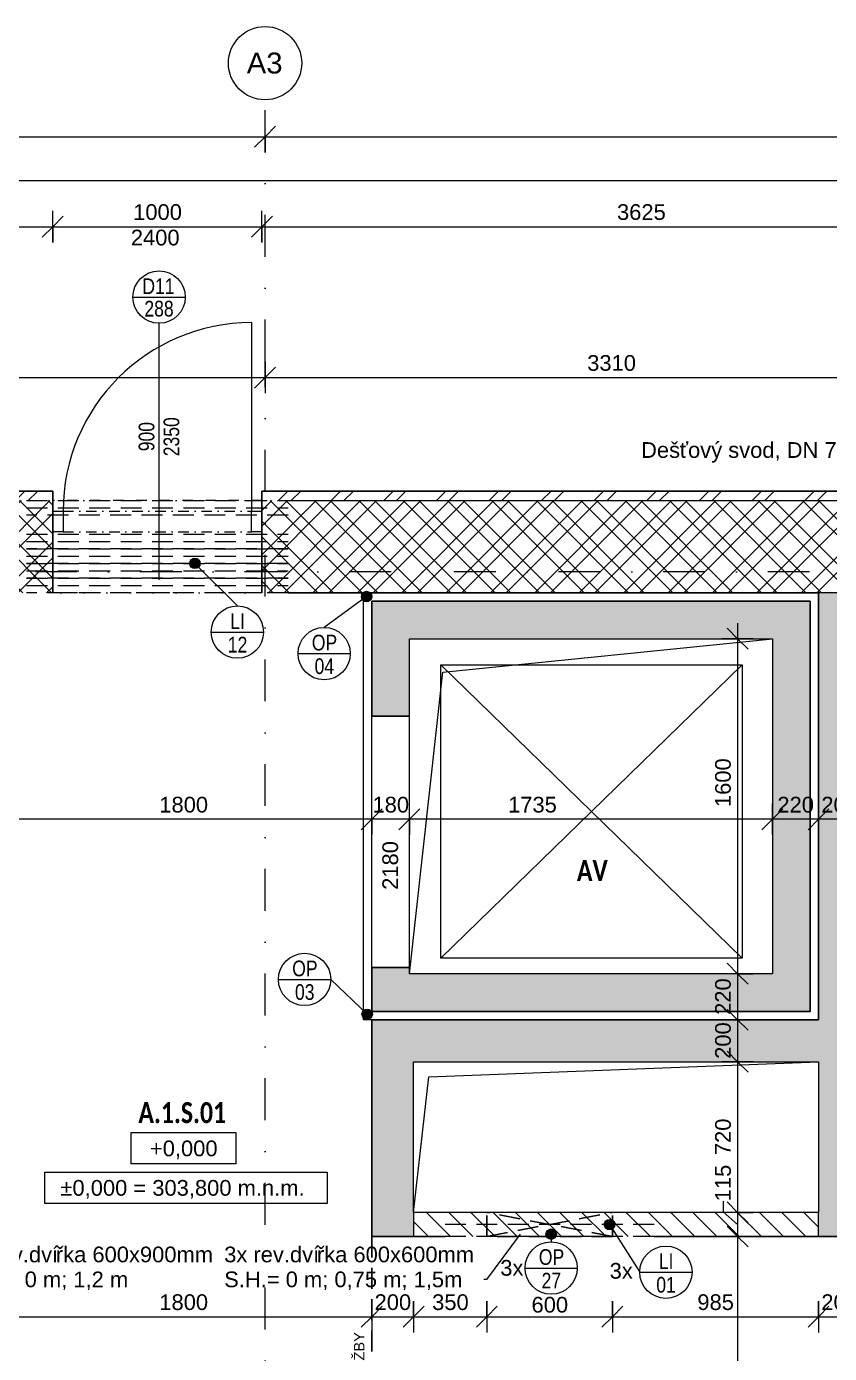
# Model space of a CAD drawing. Header units: millimetres. Extents: x -2616 to 42510, y -3604 to 14792.
# Drawn here: x 15060 to 18897, y 7916 to 14254 of the extents above; entities that cross this region are included whole.
import ezdxf

# ---------------------------------------------------------------- set-up
doc = ezdxf.new("R2010")
doc.units = ezdxf.units.MM
for name, pattern in [('HA_Dash_3mm-S1mm', [150, 100, -50]), ('HA_DashDot_10mm-S3mm', [500, 200, -150, 0, -150]), ('HA_DashDot_2_2mm-S0_6mm', [110, 50, -30, 0, -30])]:
    doc.linetypes.add(name, pattern=pattern)
for name, color, linetype, lineweight in [('A-____-____-DIMS', 9, 'Continuous', 5), ('A-____-____-DIMS-50', 9, 'Continuous', 5), ('A-____-NOTE-TEXT', 9, 'Continuous', 9), ('A-AREA-____-IDEN', 9, 'Continuous', 9), ('A-DETL-____-HDLN', 9, 'HA_Dash_3mm-S1mm', 25), ('A-DETL-____-THIN', 9, 'Continuous', 9), ('A-DETL-GENF-OTLN', 9, 'Continuous', 9), ('A-DOOR-____-IDEN', 9, 'Continuous', 9), ('A-DOOR-____-MCUT', 9, 'HA_DashDot_2_2mm-S0_6mm', 9), ('A-DOOR-____-OTLN', 9, 'Continuous', 9), ('A-DOOR-FRAM-MCUT', 9, 'Continuous', 9), ('A-FLOR-____-OTLN', 9, 'Continuous', 9), ('A-GENM-____-HDLN', 9, 'HA_Dash_3mm-S1mm', 9), ('A-GENM-____-IDEN', 9, 'Continuous', 9), ('A-GENM-____-MCUT', 9, 'HA_Dash_3mm-S1mm', 25), ('A-GENM-____-OTLN', 9, 'Continuous', 9), ('A-WALL-____-MCUT', 9, 'Continuous', 25), ('A-WALL-____-PATT', 9, 'Continuous', 25), ('G-____-____-DIMS', 9, 'Continuous', 5), ('G-____-____-TEXT', 9, 'Continuous', 5), ('I-WALL-____-MCUT', 9, 'Continuous', 25), ('I-WALL-____-OTLN', 9, 'Continuous', 9), ('S-GRID-____-IDEN', 9, 'Continuous', 9), ('S-GRID-____-OTLN', 9, 'Continuous', 5)]:
    doc.layers.add(name, color=color, linetype=linetype, lineweight=lineweight)
doc.styles.add('Arial', font='arial.ttf', dxfattribs={"height": 100})
doc.styles.add('Arial_1', font='arial.ttf', dxfattribs={"height": 75})
doc.styles.add('Arial_2', font='arial.ttf', dxfattribs={"width": 0.8, "height": 75})
doc.styles.add('Arial_3', font='arial.ttf', dxfattribs={"height": 50})
doc.styles.add('Calibri_B', font='calibrib.ttf', dxfattribs={"width": 0.8, "height": 100})
doc.dimstyles.new('Inner_Dimensions', dxfattribs={"dimscale": 304.8, "dimtxt": 76.519455, "dimasz": 0.328084, "dimexe": 0.246063, "dimexo": 0.0625, "dimgap": 0.032808, "dimtad": 1, "dimdec": 0, "dimzin": 0, "dimdsep": 46, "dimtxsty": 'Arial_1', "dimblk1": 'OBLIQUE', "dimblk2": 'OBLIQUE', "dimsah": 1, "dimcen": 0.09, "dimdle": 0.246063, "dimazin": 0, "dimtfac": 1, "dimtdec": 4, "dimtix": 1, "dimtmove": 0, "dimatfit": 3, "dimfxl": 0.246063, "dimfxlon": 1, "dimtvp": 1, "dimtolj": 1, "dimtzin": 0, "dimlwd": 9, "dimlwe": 9, "dimarcsym": 2})
doc.dimstyles.new('Inner_Dimensions_1', dxfattribs={"dimscale": 304.8, "dimtxt": 76.519455, "dimasz": 0.328084, "dimexe": 0.246063, "dimexo": 0.0625, "dimgap": 0.032808, "dimtad": 1, "dimdec": 0, "dimzin": 0, "dimdsep": 46, "dimtxsty": 'Arial_1', "dimblk1": 'OBLIQUE', "dimblk2": 'OBLIQUE', "dimsah": 1, "dimcen": 0.09, "dimdle": 0.246063, "dimazin": 0, "dimtfac": 1, "dimtdec": 4, "dimtix": 1, "dimtmove": 1, "dimatfit": 3, "dimfxl": 0.246063, "dimfxlon": 1, "dimtvp": 1, "dimtolj": 1, "dimtzin": 0, "dimlwd": 9, "dimlwe": 9, "dimarcsym": 2})
doc.dimstyles.new('Inner_Dimensions_2', dxfattribs={"dimscale": 304.8, "dimtxt": 76.519455, "dimasz": 0.328084, "dimexe": 0.246063, "dimexo": 0.0625, "dimgap": 0.032808, "dimtad": 1, "dimdec": 0, "dimzin": 0, "dimdsep": 46, "dimtxsty": 'Arial_1', "dimblk1": 'OBLIQUE', "dimblk2": 'OBLIQUE', "dimsah": 1, "dimcen": 0.09, "dimdle": 0.246063, "dimazin": 0, "dimtfac": 1, "dimtdec": 4, "dimtix": 1, "dimtmove": 2, "dimatfit": 3, "dimfxl": 0.246063, "dimfxlon": 1, "dimtvp": 1, "dimtolj": 1, "dimtzin": 0, "dimlwd": 9, "dimlwe": 9, "dimarcsym": 2})

# ---------------------------------------------------------------- blocks, each defined once
blk = doc.blocks.new('HA_GM_Shaft_Rectangle - Default-2240319-DSP_1NP-A')
at = {"layer": 'A-DETL-GENF-OTLN'}
for p, q in [((160, -160), (1735, 0)), ((0, -1600), (160, -160))]:
    blk.add_line(p, q, dxfattribs=at)
at = {"layer": 'A-GENM-____-OTLN'}
for p, q in [((0, -1600), (0, 0)), ((0, 0), (1735, 0)), ((1735, 0), (1735, -1600)), ((1735, -1600), (0, -1600))]:
    blk.add_line(p, q, dxfattribs=at)
blk = doc.blocks.new('HA_GM_Shaft_Rectangle - Default-2261063-DSP_1NP-A')
at = {"layer": 'A-DETL-GENF-OTLN'}
for p, q in [((72, -72), (1935, 0)), ((0, -720), (72, -72))]:
    blk.add_line(p, q, dxfattribs=at)
at = {"layer": 'A-GENM-____-OTLN'}
for p, q in [((0, -720), (0, 0)), ((0, 0), (1935, 0)), ((1935, 0), (1935, -720)), ((1935, -720), (0, -720))]:
    blk.add_line(p, q, dxfattribs=at)
blk = doc.blocks.new('HA_DR_Single_Swing_Solid_ButtFrame - In_FAS_900x2350_Unik-2108754-DSP_1NP-A')
at = {"layer": 'A-DOOR-____-MCUT'}
for p, q in [((500, 220), (-500, 220)), ((-450, 170), (450, 170)), ((-450, 70), (450, 70)), ((500, -220), (-500, -220))]:
    blk.add_line(p, q, dxfattribs=at)
at = {"layer": 'A-DOOR-____-OTLN', "lineweight": 5}
blk.add_line((450, 1070), (450, 170), dxfattribs=at)
blk.add_arc((450, 170), 900, 90, 180, dxfattribs=at)
at = {"layer": 'A-DOOR-FRAM-MCUT'}
for p, q in [((-500, 170), (-450, 170)), ((-450, 170), (-450, 70)), ((450, 170), (500, 170)), ((450, 70), (450, 170)), ((-450, 70), (-500, 70)), ((500, 70), (450, 70))]:
    blk.add_line(p, q, dxfattribs=at)
blk = doc.blocks.new('TB_Porotherm KP11_5_1000mm - TB_Porotherm KP11_5_1000mm-V3-DSP_1NP-A')
at = {"layer": 'A-GENM-____-HDLN'}
for p, q in [((-500, 57.5), (500, 57.5)), ((-500, 0), (500, 0))]:
    blk.add_line(p, q, dxfattribs=at)
blk = doc.blocks.new('TB_Porotherm KP7_1250mm - TB_Porotherm KP7_1250mm-1966492-DSP_1NP-A')
at = {"layer": 'A-GENM-____-HDLN'}
for p, q in [((-625, 35), (625, 35)), ((-625, 0), (625, 0)), ((625, -35), (-625, -35))]:
    blk.add_line(p, q, dxfattribs=at)
blk = doc.blocks.new('HA_GM_Opening_Rectangle_WallBased - Default-2178602-DSP_1NP-A')
at = {"layer": 'A-GENM-____-MCUT'}
for p, q in [((-175, 57.5), (424.7, -57.5)), ((-175, 57.5), (-175, -57.5)), ((-175, 57.5), (425, 57.5)), ((425, 57.5), (-174.7, -57.5)), ((425, 57.5), (425, -57.5))]:
    blk.add_line(p, q, dxfattribs=at)
blk = doc.blocks.new('Grid - Radius 3_5mm-353793-DSP_1NP-A')
at = {"layer": 'S-GRID-____-IDEN'}
blk.add_circle((0, 0), 3.5, dxfattribs=at)
blk = doc.blocks.new('DIMBLOCK17-DSP_1NP-A')
at = {"layer": 'A-____-____-DIMS-50', "lineweight": 9}
for p, q in [((14910, 8166.6), (14910, 8016.6)), ((14910, 8091.6), (14910, 8166.6)), ((14910, 8091.6), (14960, 8141.6)), ((16710, 8166.6), (16710, 8016.6)), ((16710, 8091.6), (16710, 8166.6)), ((16710, 8091.6), (16760, 8141.6)), ((14910, 8091.6), (14860, 8041.6)), ((14910, 8091.6), (16710, 8091.6)), ((16710, 8091.6), (16660, 8041.6))]:
    blk.add_line(p, q, dxfattribs=at)
at = {"layer": 'A-____-____-DIMS-50', "color": 0, "lineweight": 9, "insert": (15694.6, 8198.9), "char_height": 75, "width": 276.883, "attachment_point": 1, "line_spacing_factor": 0.941778, "style": 'Arial_1'}
blk.add_mtext('1800', dxfattribs=at)
blk = doc.blocks.new('_Oblique')
at = {"color": 0, "linetype": 'ByBlock', "lineweight": -2}
blk.add_line((-0.5, -0.5), (0.5, 0.5), dxfattribs=at)
blk = doc.blocks.new('DIMBLOCK18-DSP_1NP-A')
at = {"layer": 'A-____-____-DIMS-50', "lineweight": 9}
for p, q in [((16710, 8166.6), (16710, 8016.6)), ((16710, 8091.6), (16710, 8166.6)), ((16710, 8091.6), (16760, 8141.6)), ((16910, 8166.6), (16910, 8016.6)), ((16910, 8091.6), (16910, 8166.6)), ((16910, 8091.6), (16960, 8141.6)), ((16710, 8091.6), (16660, 8041.6)), ((16710, 8091.6), (16910, 8091.6)), ((16910, 8091.6), (16860, 8041.6))]:
    blk.add_line(p, q, dxfattribs=at)
at = {"layer": 'A-____-____-DIMS-50', "color": 0, "lineweight": 9, "insert": (16723.5, 8198.9), "char_height": 75, "width": 207.662, "attachment_point": 1, "line_spacing_factor": 0.941778, "style": 'Arial_1'}
blk.add_mtext('200', dxfattribs=at)
blk = doc.blocks.new('DIMBLOCK19-DSP_1NP-A')
at = {"layer": 'A-____-____-DIMS-50', "lineweight": 9}
for p, q in [((16910, 8166.6), (16910, 8016.6)), ((16910, 8091.6), (16910, 8166.6)), ((16910, 8091.6), (16960, 8141.6)), ((17260, 8166.6), (17260, 8016.6)), ((17260, 8091.6), (17260, 8166.6)), ((17260, 8091.6), (17310, 8141.6)), ((16910, 8091.6), (16860, 8041.6)), ((16910, 8091.6), (17260, 8091.6)), ((17260, 8091.6), (17210, 8041.6))]:
    blk.add_line(p, q, dxfattribs=at)
at = {"layer": 'A-____-____-DIMS-50', "color": 0, "lineweight": 9, "insert": (16998.5, 8198.9), "char_height": 75, "width": 207.662, "attachment_point": 1, "line_spacing_factor": 0.941778, "style": 'Arial_1'}
blk.add_mtext('350', dxfattribs=at)
blk = doc.blocks.new('DIMBLOCK20-DSP_1NP-A')
at = {"layer": 'A-____-____-DIMS-50', "lineweight": 9}
for p, q in [((17260, 8166.6), (17260, 8016.6)), ((17260, 8091.6), (17260, 8166.6)), ((17260, 8091.6), (17310, 8141.6)), ((17860, 8166.6), (17860, 8016.6)), ((17860, 8091.6), (17860, 8166.6)), ((17860, 8091.6), (17910, 8141.6)), ((17260, 8091.6), (17210, 8041.6)), ((17260, 8091.6), (17860, 8091.6)), ((17860, 8091.6), (17810, 8041.6))]:
    blk.add_line(p, q, dxfattribs=at)
at = {"layer": 'A-____-____-DIMS-50', "color": 0, "lineweight": 9, "insert": (17473.5, 8186.6), "char_height": 75, "width": 207.662, "attachment_point": 1, "line_spacing_factor": 0.941778, "style": 'Arial_1'}
blk.add_mtext('600', dxfattribs=at)
blk = doc.blocks.new('DIMBLOCK21-DSP_1NP-A')
at = {"layer": 'A-____-____-DIMS-50', "lineweight": 9}
for p, q in [((17860, 8166.6), (17860, 8016.6)), ((17860, 8091.6), (17860, 8166.6)), ((17860, 8091.6), (17910, 8141.6)), ((18845, 8166.6), (18845, 8016.6)), ((18845, 8091.6), (18845, 8166.6)), ((18845, 8091.6), (18895, 8141.6)), ((17860, 8091.6), (17810, 8041.6)), ((17860, 8091.6), (18845, 8091.6)), ((18845, 8091.6), (18795, 8041.6))]:
    blk.add_line(p, q, dxfattribs=at)
at = {"layer": 'A-____-____-DIMS-50', "color": 0, "lineweight": 9, "insert": (18266, 8198.9), "char_height": 75, "width": 207.662, "attachment_point": 1, "line_spacing_factor": 0.941778, "style": 'Arial_1'}
blk.add_mtext('985', dxfattribs=at)
blk = doc.blocks.new('DIMBLOCK22-DSP_1NP-A')
at = {"layer": 'A-____-____-DIMS-50', "lineweight": 9}
for p, q in [((18845, 8166.6), (18845, 8016.6)), ((18845, 8091.6), (18845, 8166.6)), ((18845, 8091.6), (18895, 8141.6)), ((19045, 8166.6), (19045, 8016.6)), ((19045, 8091.6), (19045, 8166.6)), ((19045, 8091.6), (19095, 8141.6)), ((18845, 8091.6), (18795, 8041.6)), ((18845, 8091.6), (19045, 8091.6)), ((19045, 8091.6), (18995, 8041.6))]:
    blk.add_line(p, q, dxfattribs=at)
at = {"layer": 'A-____-____-DIMS-50', "color": 0, "lineweight": 9, "insert": (18858.5, 8198.9), "char_height": 75, "width": 207.662, "attachment_point": 1, "line_spacing_factor": 0.941778, "style": 'Arial_1'}
blk.add_mtext('200', dxfattribs=at)
blk = doc.blocks.new('DIMBLOCK39-DSP_1NP-A')
at = {"layer": 'A-____-____-DIMS-50', "lineweight": 9}
for p, q in [((18845, 10392.9), (18845, 10542.9)), ((19045, 10392.9), (19045, 10542.9)), ((18845, 10467.9), (18795, 10417.9)), ((18845, 10467.9), (18895, 10517.9)), ((19045, 10467.9), (18845, 10467.9)), ((18845, 10467.9), (18845, 10392.9)), ((19045, 10467.9), (18995, 10417.9)), ((19045, 10467.9), (19095, 10517.9)), ((19045, 10467.9), (19045, 10392.9))]:
    blk.add_line(p, q, dxfattribs=at)
at = {"layer": 'A-____-____-DIMS-50', "color": 0, "lineweight": 9, "insert": (18858.5, 10575.2), "char_height": 75, "width": 207.662, "attachment_point": 1, "line_spacing_factor": 0.941778, "style": 'Arial_1'}
blk.add_mtext('200', dxfattribs=at)
blk = doc.blocks.new('DIMBLOCK40-DSP_1NP-A')
at = {"layer": 'A-____-____-DIMS-50', "lineweight": 9}
for p, q in [((18625, 10392.9), (18625, 10542.9)), ((18845, 10392.9), (18845, 10542.9)), ((18625, 10467.9), (18575, 10417.9)), ((18625, 10467.9), (18675, 10517.9)), ((18845, 10467.9), (18625, 10467.9)), ((18625, 10467.9), (18625, 10392.9)), ((18845, 10467.9), (18795, 10417.9)), ((18845, 10467.9), (18895, 10517.9)), ((18845, 10467.9), (18845, 10392.9))]:
    blk.add_line(p, q, dxfattribs=at)
at = {"layer": 'A-____-____-DIMS-50', "color": 0, "lineweight": 9, "insert": (18648.5, 10575.2), "char_height": 75, "width": 207.662, "attachment_point": 1, "line_spacing_factor": 0.941778, "style": 'Arial_1'}
blk.add_mtext('220', dxfattribs=at)
blk = doc.blocks.new('DIMBLOCK41-DSP_1NP-A')
at = {"layer": 'A-____-____-DIMS-50', "lineweight": 9}
for p, q in [((16890, 10392.9), (16890, 10542.9)), ((18625, 10392.9), (18625, 10542.9)), ((16890, 10467.9), (16840, 10417.9)), ((16890, 10467.9), (16940, 10517.9)), ((18625, 10467.9), (16890, 10467.9)), ((16890, 10467.9), (16890, 10392.9)), ((18625, 10467.9), (18575, 10417.9)), ((18625, 10467.9), (18675, 10517.9)), ((18625, 10467.9), (18625, 10392.9))]:
    blk.add_line(p, q, dxfattribs=at)
at = {"layer": 'A-____-____-DIMS-50', "color": 0, "lineweight": 9, "insert": (17361.4, 10575.2), "char_height": 75, "width": 276.883, "attachment_point": 1, "line_spacing_factor": 0.941778, "style": 'Arial_1'}
blk.add_mtext('1735', dxfattribs=at)
blk = doc.blocks.new('DIMBLOCK42-DSP_1NP-A')
at = {"layer": 'A-____-____-DIMS-50', "lineweight": 9}
for p, q in [((16710, 10392.9), (16710, 10542.9)), ((16890, 10392.9), (16890, 10542.9)), ((16710, 10467.9), (16660, 10417.9)), ((16710, 10467.9), (16760, 10517.9)), ((16890, 10467.9), (16710, 10467.9)), ((16710, 10467.9), (16710, 10392.9)), ((16890, 10467.9), (16840, 10417.9)), ((16890, 10467.9), (16940, 10517.9)), ((16890, 10467.9), (16890, 10392.9))]:
    blk.add_line(p, q, dxfattribs=at)
at = {"layer": 'A-____-____-DIMS-50', "color": 0, "lineweight": 9, "insert": (16713.5, 10575.2), "char_height": 75, "width": 207.662, "attachment_point": 1, "line_spacing_factor": 0.941778, "style": 'Arial_1'}
blk.add_mtext('180', dxfattribs=at)
blk = doc.blocks.new('DIMBLOCK43-DSP_1NP-A')
at = {"layer": 'A-____-____-DIMS-50', "lineweight": 9}
for p, q in [((14910, 10392.9), (14910, 10542.9)), ((16710, 10392.9), (16710, 10542.9)), ((14910, 10467.9), (14860, 10417.9)), ((14910, 10467.9), (14960, 10517.9)), ((16710, 10467.9), (14910, 10467.9)), ((14910, 10467.9), (14910, 10392.9)), ((16710, 10467.9), (16660, 10417.9)), ((16710, 10467.9), (16760, 10517.9)), ((16710, 10467.9), (16710, 10392.9))]:
    blk.add_line(p, q, dxfattribs=at)
at = {"layer": 'A-____-____-DIMS-50', "color": 0, "lineweight": 9, "insert": (15694.6, 10575.2), "char_height": 75, "width": 276.883, "attachment_point": 1, "line_spacing_factor": 0.941778, "style": 'Arial_1'}
blk.add_mtext('1800', dxfattribs=at)
blk = doc.blocks.new('DIMBLOCK68-DSP_1NP-A')
at = {"layer": 'A-____-____-DIMS-50', "lineweight": 9}
for p, q in [((9310, 13223.3), (9310, 13373.3)), ((15185, 13223.3), (15185, 13373.3)), ((9310, 13298.3), (9360, 13348.3)), ((15185, 13298.3), (15235, 13348.3)), ((9310, 13298.3), (9260, 13248.3)), ((9310, 13298.3), (15185, 13298.3)), ((9310, 13298.3), (9310, 13223.3)), ((15185, 13298.3), (15135, 13248.3)), ((15185, 13298.3), (15185, 13223.3))]:
    blk.add_line(p, q, dxfattribs=at)
at = {"layer": 'A-____-____-DIMS-50', "color": 0, "lineweight": 9, "insert": (12132.1, 13405.7), "char_height": 75, "width": 276.883, "attachment_point": 1, "line_spacing_factor": 0.941778, "style": 'Arial_1'}
blk.add_mtext('5875', dxfattribs=at)
blk = doc.blocks.new('DIMBLOCK69-DSP_1NP-A')
at = {"layer": 'A-____-____-DIMS-50', "lineweight": 9}
for p, q in [((15185, 13223.3), (15185, 13373.3)), ((16185, 13223.3), (16185, 13373.3)), ((15185, 13298.3), (15235, 13348.3)), ((16185, 13298.3), (16235, 13348.3)), ((15185, 13298.3), (15135, 13248.3)), ((15185, 13298.3), (16185, 13298.3)), ((15185, 13298.3), (15185, 13223.3)), ((16185, 13298.3), (16135, 13248.3)), ((16185, 13298.3), (16185, 13223.3))]:
    blk.add_line(p, q, dxfattribs=at)
at = {"layer": 'A-____-____-DIMS-50', "color": 0, "lineweight": 9, "insert": (15569.6, 13405.7), "char_height": 75, "width": 276.883, "attachment_point": 1, "line_spacing_factor": 0.941778, "style": 'Arial_1'}
blk.add_mtext('1000', dxfattribs=at)
blk = doc.blocks.new('DIMBLOCK70-DSP_1NP-A')
at = {"layer": 'A-____-____-DIMS-50', "lineweight": 9}
for p, q in [((16185, 13223.3), (16185, 13373.3)), ((19810, 13223.3), (19810, 13373.3)), ((16185, 13298.3), (16235, 13348.3)), ((19810, 13298.3), (19860, 13348.3)), ((16185, 13298.3), (16135, 13248.3)), ((16185, 13298.3), (19810, 13298.3)), ((16185, 13298.3), (16185, 13223.3)), ((19810, 13298.3), (19760, 13248.3)), ((19810, 13298.3), (19810, 13223.3))]:
    blk.add_line(p, q, dxfattribs=at)
at = {"layer": 'A-____-____-DIMS-50', "color": 0, "lineweight": 9, "insert": (17882.1, 13405.7), "char_height": 75, "width": 276.883, "attachment_point": 1, "line_spacing_factor": 0.941778, "style": 'Arial_1'}
blk.add_mtext('3625', dxfattribs=at)
blk = doc.blocks.new('DIMBLOCK88-DSP_1NP-A')
at = {"layer": 'A-____-____-DIMS-50', "lineweight": 9}
for p, q in [((-385, 13441.8), (-385, 13591.8)), ((-385, 13516.8), (-335, 13566.8)), ((24584, 13441.8), (24584, 13591.8)), ((24584, 13516.8), (24634, 13566.8)), ((24659, 13516.8), (-460, 13516.8)), ((-385, 13516.8), (-435, 13466.8)), ((-385, 13516.8), (-385, 13441.8)), ((24584, 13516.8), (24534, 13466.8)), ((24584, 13516.8), (24584, 13441.8))]:
    blk.add_line(p, q, dxfattribs=at)
at = {"layer": 'A-____-____-DIMS-50', "color": 0, "lineweight": 9, "insert": (11955.3, 13624.2), "char_height": 75, "width": 346.103, "attachment_point": 1, "line_spacing_factor": 0.941778, "style": 'Arial_1'}
blk.add_mtext('24969', dxfattribs=at)
blk = doc.blocks.new('DIMBLOCK96-DSP_1NP-A')
at = {"layer": 'A-____-____-DIMS-50', "lineweight": 9}
for p, q in [((18458.1, 11330), (18408.1, 11380)), ((18458.1, 11405), (18458.1, 9730)), ((18533.1, 11330), (18383.1, 11330)), ((18458.1, 11330), (18508.1, 11280)), ((18458.1, 11330), (18533.1, 11330)), ((18458.1, 9730), (18408.1, 9780)), ((18533.1, 9730), (18383.1, 9730)), ((18458.1, 9730), (18508.1, 9680)), ((18458.1, 9730), (18533.1, 9730))]:
    blk.add_line(p, q, dxfattribs=at)
at = {"layer": 'A-____-____-DIMS-50', "color": 0, "lineweight": 9, "insert": (18350.8, 10526.1), "char_height": 75, "width": 276.883, "attachment_point": 1, "rotation": 90, "line_spacing_factor": 0.941778, "style": 'Arial_1'}
blk.add_mtext('1600', dxfattribs=at)
blk = doc.blocks.new('DIMBLOCK97-DSP_1NP-A')
at = {"layer": 'A-____-____-DIMS-50', "lineweight": 9}
for p, q in [((18458.1, 9730), (18408.1, 9780)), ((18533.1, 9730), (18383.1, 9730)), ((18458.1, 9730), (18458.1, 9510)), ((18458.1, 9730), (18508.1, 9680)), ((18458.1, 9730), (18533.1, 9730)), ((18533.1, 9510), (18383.1, 9510)), ((18458.1, 9510), (18408.1, 9560)), ((18458.1, 9510), (18508.1, 9460)), ((18458.1, 9510), (18533.1, 9510))]:
    blk.add_line(p, q, dxfattribs=at)
at = {"layer": 'A-____-____-DIMS-50', "color": 0, "lineweight": 9, "insert": (18350.8, 9533.5), "char_height": 75, "width": 207.662, "attachment_point": 1, "rotation": 90, "line_spacing_factor": 0.941778, "style": 'Arial_1'}
blk.add_mtext('220', dxfattribs=at)
blk = doc.blocks.new('DIMBLOCK98-DSP_1NP-A')
at = {"layer": 'A-____-____-DIMS-50', "lineweight": 9}
for p, q in [((18533.1, 9510), (18383.1, 9510)), ((18458.1, 9510), (18408.1, 9560)), ((18458.1, 9510), (18458.1, 9310)), ((18458.1, 9510), (18508.1, 9460)), ((18458.1, 9510), (18533.1, 9510)), ((18458.1, 9310), (18408.1, 9360)), ((18533.1, 9310), (18383.1, 9310)), ((18458.1, 9310), (18508.1, 9260)), ((18458.1, 9310), (18533.1, 9310))]:
    blk.add_line(p, q, dxfattribs=at)
at = {"layer": 'A-____-____-DIMS-50', "color": 0, "lineweight": 9, "insert": (18350.8, 9323.5), "char_height": 75, "width": 207.662, "attachment_point": 1, "rotation": 90, "line_spacing_factor": 0.941778, "style": 'Arial_1'}
blk.add_mtext('200', dxfattribs=at)
blk = doc.blocks.new('DIMBLOCK99-DSP_1NP-A')
at = {"layer": 'A-____-____-DIMS-50', "lineweight": 9}
for p, q in [((18458.1, 9310), (18408.1, 9360)), ((18533.1, 9310), (18383.1, 9310)), ((18458.1, 9310), (18458.1, 8590)), ((18458.1, 9310), (18508.1, 9260)), ((18458.1, 9310), (18533.1, 9310)), ((18458.1, 8590), (18408.1, 8640)), ((18533.1, 8590), (18383.1, 8590)), ((18458.1, 8590), (18508.1, 8540)), ((18458.1, 8590), (18533.1, 8590))]:
    blk.add_line(p, q, dxfattribs=at)
at = {"layer": 'A-____-____-DIMS-50', "color": 0, "lineweight": 9, "insert": (18350.8, 8863.5), "char_height": 75, "width": 207.662, "attachment_point": 1, "rotation": 90, "line_spacing_factor": 0.941778, "style": 'Arial_1'}
blk.add_mtext('720', dxfattribs=at)
blk = doc.blocks.new('DIMBLOCK100-DSP_1NP-A')
at = {"layer": 'A-____-____-DIMS-50', "lineweight": 9}
for p, q in [((18389.3, 8643.1), (18389.3, 8593.1)), ((18458.1, 8590), (18408.1, 8640)), ((18533.1, 8590), (18383.1, 8590)), ((18389.3, 8593.1), (18458.1, 8532.5)), ((18458.1, 8590), (18458.1, 8475)), ((18458.1, 8590), (18508.1, 8540)), ((18458.1, 8590), (18533.1, 8590)), ((18458.1, 8475), (18408.1, 8525)), ((18533.1, 8475), (18383.1, 8475)), ((18458.1, 8475), (18508.1, 8425)), ((18458.1, 8475), (18533.1, 8475))]:
    blk.add_line(p, q, dxfattribs=at)
at = {"layer": 'A-____-____-DIMS-50', "color": 0, "lineweight": 9, "insert": (18350.8, 8643.1), "char_height": 75, "width": 207.662, "attachment_point": 1, "rotation": 90, "line_spacing_factor": 0.941778, "style": 'Arial_1'}
blk.add_mtext('115', dxfattribs=at)
blk = doc.blocks.new('DIMBLOCK101-DSP_1NP-A')
at = {"layer": 'A-____-____-DIMS-50', "lineweight": 9}
for p, q in [((18458.1, 8475), (18408.1, 8525)), ((18533.1, 8475), (18383.1, 8475)), ((18458.1, 8475), (18458.1, 6975)), ((18458.1, 8475), (18508.1, 8425)), ((18458.1, 8475), (18533.1, 8475)), ((18533.1, 6975), (18383.1, 6975)), ((18458.1, 6975), (18408.1, 7025)), ((18458.1, 6975), (18508.1, 6925)), ((18458.1, 6975), (18533.1, 6975))]:
    blk.add_line(p, q, dxfattribs=at)
at = {"layer": 'A-____-____-DIMS-50', "color": 0, "lineweight": 9, "insert": (18350.8, 7609.6), "char_height": 75, "width": 276.883, "attachment_point": 1, "rotation": 90, "line_spacing_factor": 0.941778, "style": 'Arial_1'}
blk.add_mtext('1500', dxfattribs=at)
blk = doc.blocks.new('Spot Elevations - Generic-448778-DSP_1NP-A')
at = {"layer": 'G-____-____-DIMS', "lineweight": 9}
for p, q in [((-5, 0), (-5, 3)), ((-5, 3), (5, 3)), ((5, 3), (5, 0)), ((5, 0), (-5, 0))]:
    blk.add_line(p, q, dxfattribs=at)
blk = doc.blocks.new('HA_SYMB_Floorplan_ProjectElevation - Generic-765109-DSP_1NP-A')
at = {"layer": 'A-____-NOTE-TEXT'}
for p, q in [((-13.5, -1.5), (-13.5, 1.5)), ((-13.5, 1.5), (13.5, 1.5)), ((13.5, 1.5), (13.5, -1.5)), ((13.5, -1.5), (-13.5, -1.5))]:
    blk.add_line(p, q, dxfattribs=at)
blk = doc.blocks.new('HA_TAG_Door_TypeMark_wDimensions - Scale50_Left with Bouble-921048-DSP_1NP-A')
at = {"layer": 'A-DOOR-____-IDEN'}
for p, q in [((-2.5, 22), (2.5, 22)), ((0, -5), (0, 19.5))]:
    blk.add_line(p, q, dxfattribs=at)
blk.add_circle((0, 22), 2.5, dxfattribs=at)
blk = doc.blocks.new('HA_TAG_GM_Products - Generic-588599-DSP_1NP-A')
at = {"layer": 'A-GENM-____-IDEN'}
blk.add_line((-2.5, 0), (2.5, 0), dxfattribs=at)
blk.add_circle((0, 0), 2.5, dxfattribs=at)
blk = doc.blocks.new('DIMBLOCK181-DSP_1NP-A')
at = {"layer": 'A-____-____-DIMS-50', "lineweight": 9}
for p, q in [((8100, 13653.2), (8100, 13803.2)), ((8100, 13728.2), (8150, 13778.2)), ((16200, 13653.2), (16200, 13803.2)), ((16200, 13728.2), (16250, 13778.2)), ((8100, 13728.2), (8050, 13678.2)), ((8100, 13728.2), (16200, 13728.2)), ((8100, 13728.2), (8100, 13653.2)), ((16200, 13728.2), (16150, 13678.2)), ((16200, 13728.2), (16200, 13653.2))]:
    blk.add_line(p, q, dxfattribs=at)
at = {"layer": 'A-____-____-DIMS-50', "color": 0, "lineweight": 9, "insert": (12034.6, 13835.6), "char_height": 75, "width": 276.883, "attachment_point": 1, "line_spacing_factor": 0.941778, "style": 'Arial_1'}
blk.add_mtext('8100', dxfattribs=at)
blk = doc.blocks.new('DIMBLOCK182-DSP_1NP-A')
at = {"layer": 'A-____-____-DIMS-50', "lineweight": 9}
for p, q in [((16200, 13653.2), (16200, 13803.2)), ((16200, 13728.2), (16250, 13778.2)), ((24584, 13653.2), (24584, 13803.2)), ((24584, 13728.2), (24634, 13778.2)), ((16200, 13728.2), (16150, 13678.2)), ((16200, 13728.2), (24659, 13728.2)), ((16200, 13728.2), (16200, 13653.2)), ((24584, 13728.2), (24534, 13678.2)), ((24584, 13728.2), (24584, 13653.2))]:
    blk.add_line(p, q, dxfattribs=at)
at = {"layer": 'A-____-____-DIMS-50', "color": 0, "lineweight": 9, "insert": (20276.6, 13835.6), "char_height": 75, "width": 276.883, "attachment_point": 1, "line_spacing_factor": 0.941778, "style": 'Arial_1'}
blk.add_mtext('8384', dxfattribs=at)
blk = doc.blocks.new('DIMBLOCK185-DSP_1NP-A')
at = {"layer": 'A-____-____-DIMS-50', "lineweight": 9}
for p, q in [((13390, 12502.6), (13390, 12652.6)), ((13390, 12577.6), (13440, 12627.6)), ((16200, 12652.6), (16200, 12502.6)), ((16200, 12577.6), (16200, 12652.6)), ((16200, 12577.6), (16250, 12627.6)), ((13315, 12577.6), (16200, 12577.6)), ((13390, 12577.6), (13340, 12527.6)), ((13390, 12577.6), (13390, 12502.6)), ((16200, 12577.6), (16150, 12527.6))]:
    blk.add_line(p, q, dxfattribs=at)
at = {"layer": 'A-____-____-DIMS-50', "color": 0, "lineweight": 9, "insert": (14679.6, 12685), "char_height": 75, "width": 276.883, "attachment_point": 1, "line_spacing_factor": 0.941778, "style": 'Arial_1'}
blk.add_mtext('2810', dxfattribs=at)
blk = doc.blocks.new('DIMBLOCK186-DSP_1NP-A')
at = {"layer": 'A-____-____-DIMS-50', "lineweight": 9}
for p, q in [((16200, 12652.6), (16200, 12502.6)), ((16200, 12577.6), (16200, 12652.6)), ((16200, 12577.6), (16250, 12627.6)), ((19510, 12502.6), (19510, 12652.6)), ((19510, 12577.6), (19560, 12627.6)), ((16200, 12577.6), (16150, 12527.6)), ((16200, 12577.6), (19585, 12577.6)), ((19510, 12577.6), (19460, 12527.6)), ((19510, 12577.6), (19510, 12502.6))]:
    blk.add_line(p, q, dxfattribs=at)
at = {"layer": 'A-____-____-DIMS-50', "color": 0, "lineweight": 9, "insert": (17739.6, 12685), "char_height": 75, "width": 276.883, "attachment_point": 1, "line_spacing_factor": 0.941778, "style": 'Arial_1'}
blk.add_mtext('3310', dxfattribs=at)

msp = doc.modelspace()

# ---------------------------------------------------------------- hatches: boundary and pattern name
at = {"layer": 'A-GENM-____-IDEN'}
h = msp.add_hatch(color=256, dxfattribs=at)
edge = h.paths.add_edge_path()
edge.add_arc((15865, 11690), 25, 0, 360)
h = msp.add_hatch(color=256, dxfattribs=at)
edge = h.paths.add_edge_path()
edge.add_arc((16685.4, 11531.7), 25, 0, 360)
h = msp.add_hatch(color=256, dxfattribs=at)
edge = h.paths.add_edge_path()
edge.add_arc((16688, 9536.5), 25, 0, 360)
h = msp.add_hatch(color=256, dxfattribs=at)
edge = h.paths.add_edge_path()
edge.add_arc((17846.3, 8531.9), 25, 0, 360)
h = msp.add_hatch(color=256, dxfattribs=at)
edge = h.paths.add_edge_path()
edge.add_arc((17567.4, 8486.2), 25, 0, 360)
at = {"layer": 'A-WALL-____-PATT', "lineweight": 5}
h = msp.add_hatch(dxfattribs=at)
h.set_pattern_fill('FP_4', color=256, style=0, pattern_type=2)
h.set_pattern_definition([(45, (0, 0), (-125.7236, 125.7236), []), (45, (0, 190.5), (-125.7236, 125.7236), [])])
h.paths.add_polyline_path([(8310, 11990), (8310, 12035), (7965.3, 12035), (7965.3, 11990), (8225, 11990)])
h.paths.add_polyline_path([(9310, 11990), (15185, 11990), (15185, 12035), (9310, 12035)])
h.paths.add_polyline_path([(4435, 11990), (4435, 12035), (300, 12035), (300, 12025), (0, 12025), (0, 12035), (-385, 12035), (-340, 11990), (300, 11990)])
h.paths.add_polyline_path([(6435, 11990), (7732.9, 11990), (7732.9, 12035), (6435, 12035)])
h.paths.add_polyline_path([(22500, 11990), (22545, 12035), (20810, 12035), (20810, 11990), (22060, 11990)])
h.paths.add_polyline_path([(18611.8, 11990), (19810, 11990), (19810, 12035), (16185, 12035), (16185, 11990)])
h = msp.add_hatch(dxfattribs=at)
h.set_pattern_fill('FP_1', color=256, style=0, pattern_type=2)
h.set_pattern_definition([(45, (0, 0), (-106.066, 106.066), []), (45, (75, 0), (-106.066, 106.066), []), (315, (0, 0), (106.066, 106.066), []), (315, (75, 0), (106.066, 106.066), [])])
h.paths.add_polyline_path([(10130.4, 11550), (15185, 11550), (15185, 11990), (13440, 11990), (13440, 11890.1), (13340, 11890.1), (13340, 11990), (9310, 11990), (9310, 11550), (9880.4, 11550)])
h.paths.add_polyline_path([(8225, 11550), (8310, 11550), (8310, 11990), (8225, 11990)])
h.paths.add_polyline_path([(19810, 11550), (19810, 11990), (16185, 11990), (16185, 11550), (19560, 11550)])
h.paths.add_polyline_path([(20810, 11550), (22060, 11550), (22060, 11990), (20810, 11990)])
h.paths.add_polyline_path([(9559.9, 11889.9), (9559.9, 11989.9), (9659.9, 11989.9), (9659.9, 11889.9)])
h.paths.add_polyline_path([(19560, 11890), (19460, 11890), (19460, 11990), (19560, 11990)])
at = {"layer": 'A-WALL-____-PATT', "lineweight": 9}
for points in [[(18845, 8475), (19045, 8475), (19045, 11550), (18845, 11550), (18845, 8590)], [(18805, 11330), (18805, 11510), (16710, 11510), (16710, 11330), (18625, 11330)], [(18625, 9730), (18805, 9730), (18805, 11330), (18625, 11330), (18625, 11254.2)], [(18805, 9550), (18805, 9730), (16890, 9730), (16890, 9550), (18611.8, 9550)], [(18845, 9310), (18845, 9510), (16710, 9510), (16710, 9310), (18611.8, 9310)], [(16910, 8475), (16910, 9310), (16710, 9310), (16710, 8475)]]:
    msp.add_hatch(color=256, dxfattribs=at).paths.add_polyline_path(points)
h = msp.add_hatch(color=256, dxfattribs=at)
h.paths.add_polyline_path([(16890, 9550), (16890, 9760), (16710, 9760), (16710, 9550)])
h.paths.add_polyline_path([(16890, 10960), (16890, 11330), (16710, 11330), (16710, 10960)])
at = {"layer": 'A-WALL-____-PATT', "lineweight": 5}
h = msp.add_hatch(dxfattribs=at)
h.set_pattern_fill('FP_3', color=256, style=0, pattern_type=2)
h.set_pattern_definition([(135, (0, 0), (-53.033, -53.033), [])])
h.paths.add_polyline_path([(16910, 8475), (18845, 8475), (18845, 8590), (16910, 8590)])

# ---------------------------------------------------------------- linework, layer by layer
at = {"layer": 'A-DETL-____-HDLN'}
msp.add_line((16710, 8475), (16710, 6975), dxfattribs=at)
at = {"layer": 'A-DETL-____-THIN'}
for p, q in [((17040.4, 11204.8), (18480.4, 11204.8)), ((17040.4, 9804.8), (17040.4, 11204.8)), ((17040.4, 9804.8), (18480.4, 11204.8)), ((17040.4, 11204.8), (18480.4, 9804.8)), ((18480.4, 11204.8), (18480.4, 9804.8)), ((18480.4, 9804.8), (17040.4, 9804.8))]:
    msp.add_line(p, q, dxfattribs=at)
at = {"layer": 'A-FLOR-____-OTLN'}
for p, q in [((16670, 9510), (16670, 11550)), ((16710, 9510), (16670, 9510))]:
    msp.add_line(p, q, dxfattribs=at)
at = {"layer": 'A-GENM-____-IDEN'}
for p, q in [((15865, 11690), (16067.7, 11487)), ((16685.4, 11531.7), (16482.5, 11384.2)), ((16688, 9536.5), (16513.9, 9702.8)), ((17846.3, 8531.9), (17990.7, 8304.6)), ((17567.4, 8486.2), (17567.4, 8449.4))]:
    msp.add_line(p, q, dxfattribs=at)
for centre in [(15865, 11690), (16685.4, 11531.7), (16688, 9536.5), (17846.3, 8531.9), (17567.4, 8486.2)]:
    msp.add_circle(centre, 25, dxfattribs=at)
at = {"layer": 'A-WALL-____-MCUT'}
for p, q in [((15185, 12035), (9310, 12035)), ((15185, 11550), (15185, 12035)), ((19810, 12035), (16185, 12035)), ((16185, 12035), (16185, 11550)), ((16310, 11550), (18845, 11550))]:
    msp.add_line(p, q, dxfattribs=at)
at = {"layer": 'A-WALL-____-MCUT', "lineweight": 9}
for p, q in [((16310, 11990), (19460, 11990)), ((19045, 11550), (18845, 11550)), ((16910, 8590), (16910, 8475)), ((18845, 8475), (18845, 8590))]:
    msp.add_line(p, q, dxfattribs=at)
at = {"layer": 'G-____-____-TEXT', "color": 250, "lineweight": 9}
for p, q in [((17418.9, 8486.5), (17258.6, 8270.2)), ((17258.6, 8270.2), (17245.3, 8270.2))]:
    msp.add_line(p, q, dxfattribs=at)
at = {"layer": 'I-WALL-____-MCUT'}
for p, q in [((18845, 11550), (18845, 9510)), ((18805, 11510), (16710, 11510)), ((16710, 11510), (16710, 10960)), ((18805, 9550), (18805, 11510)), ((16710, 10960), (16890, 10960)), ((16710, 9760), (16710, 9550)), ((16890, 9760), (16710, 9760)), ((16710, 9550), (18805, 9550)), ((18845, 9510), (16710, 9510)), ((16710, 9510), (16710, 8475)), ((16710, 8475), (17060, 8475)), ((18060, 8475), (18845, 8475)), ((18845, 8475), (19645, 8475))]:
    msp.add_line(p, q, dxfattribs=at)
at = {"layer": 'I-WALL-____-OTLN'}
msp.add_line((16710, 9760), (16710, 10960), dxfattribs=at)
at = {"layer": 'S-GRID-____-OTLN', "linetype": 'HA_DashDot_10mm-S3mm', "lineweight": 9}
for p, q in [((16200, 12654.3), (16200, 13904.3)), ((16200, -1971.1), (16200, 12654.3)), ((24303.9, 11650), (-1016, 11650))]:
    msp.add_line(p, q, dxfattribs=at)

# ---------------------------------------------------------------- block references
at = {"layer": 'A-____-NOTE-TEXT', "xscale": 50, "yscale": 50, "zscale": 50}
msp.add_blockref('HA_SYMB_Floorplan_ProjectElevation - Generic-765109-DSP_1NP-A', (15822, 8707.3), dxfattribs=at)
at = {"layer": 'A-DOOR-____-IDEN', "xscale": 49.99999999999998, "yscale": 49.99999999999998, "zscale": 49.99999999999998}
msp.add_blockref('HA_TAG_Door_TypeMark_wDimensions - Scale50_Left with Bouble-921048-DSP_1NP-A', (15693.5, 11862), dxfattribs=at)
at = {"layer": 'A-DOOR-____-OTLN'}
msp.add_blockref('HA_DR_Single_Swing_Solid_ButtFrame - In_FAS_900x2350_Unik-2108754-DSP_1NP-A', (15685, 11770), dxfattribs=at)
at = {"layer": 'A-GENM-____-IDEN', "xscale": 49.99999999999998, "yscale": 49.99999999999998, "zscale": 49.99999999999998}
for p in [(16067.7, 11362), (16482.5, 11259.2), (16388.9, 9702.8), (17567.4, 8324.4), (18115.7, 8304.6)]:
    msp.add_blockref('HA_TAG_GM_Products - Generic-588599-DSP_1NP-A', p, dxfattribs=at)
at = {"layer": 'A-GENM-____-OTLN'}
for p in [(15685, 11955), (15685, 11795), (15685, 11725), (15685, 11655), (15685, 11585)]:
    msp.add_blockref('TB_Porotherm KP7_1250mm - TB_Porotherm KP7_1250mm-1966492-DSP_1NP-A', p, dxfattribs=at)
at = {"layer": 'A-GENM-____-OTLN', "lineweight": 5}
for name, p in [('HA_GM_Shaft_Rectangle - Default-2240319-DSP_1NP-A', (16890, 11330)), ('HA_GM_Shaft_Rectangle - Default-2261063-DSP_1NP-A', (16910, 9310))]:
    msp.add_blockref(name, p, dxfattribs=at)
at = {"layer": 'A-GENM-____-OTLN', "linetype": 'HA_Dash_3mm-S1mm', "lineweight": 25, "rotation": 180}
msp.add_blockref('HA_GM_Opening_Rectangle_WallBased - Default-2178602-DSP_1NP-A', (17685, 8532.5), dxfattribs=at)
at = {"layer": 'A-GENM-____-OTLN', "rotation": 180}
msp.add_blockref('TB_Porotherm KP11_5_1000mm - TB_Porotherm KP11_5_1000mm-V3-DSP_1NP-A', (17560, 8532.5), dxfattribs=at)
at = {"layer": 'G-____-____-DIMS', "lineweight": 9, "xscale": 49.99999999999998, "yscale": 49.99999999999998, "zscale": 49.99999999999998}
msp.add_blockref('Spot Elevations - Generic-448778-DSP_1NP-A', (15810.8, 8822.4), dxfattribs=at)
at = {"layer": 'S-GRID-____-IDEN', "xscale": 49.99999999999998, "yscale": 49.99999999999998, "zscale": 49.99999999999998}
msp.add_blockref('Grid - Radius 3_5mm-353793-DSP_1NP-A', (16200, 14079.3), dxfattribs=at)

# ---------------------------------------------------------------- texts
at = {"layer": 'A-____-NOTE-TEXT', "lineweight": 5, "insert": (15222, 8744.8), "char_height": 75, "width": 1447.046, "attachment_point": 1, "style": 'Arial_1'}
msp.add_mtext('±0,000 = 303,800 m.n.m.', dxfattribs=at)
at = {"layer": 'A-AREA-____-IDEN', "lineweight": 5, "char_height": 100, "attachment_point": 1, "style": 'Calibri_B'}
for s, insert, width in [('AV', (17690.2, 10272.7), 182.785), ('A.1.S.01', (15594.4, 9116.7), 522.7)]:
    msp.add_mtext(s, dxfattribs=dict(at, insert=insert, width=width))
at = {"layer": 'A-DOOR-____-IDEN', "lineweight": 5, "char_height": 75, "attachment_point": 1}
for s, insert, width, style in [('2400', (15558.5, 13283.9), 288.607, 'Arial_1'), ('D11', (15613.7, 13051.4), 189.198, 'Arial_2'), ('288', (15623.3, 12944.3), 173.164, 'Arial_2')]:
    msp.add_mtext(s, dxfattribs=dict(at, insert=insert, width=width, style=style))
at = {"layer": 'A-DOOR-____-IDEN', "lineweight": 5, "char_height": 75, "attachment_point": 1, "rotation": 90}
for s, insert, width, style in [('900', (15595.9, 12225.6), 173.164, 'Arial_2'), ('2350', (15715, 12201.8), 230.886, 'Arial_2'), ('2180', (16760.6, 10130.7), 288.607, 'Arial_1')]:
    msp.add_mtext(s, dxfattribs=dict(at, insert=insert, width=width, style=style))
at = {"layer": 'A-GENM-____-IDEN', "lineweight": 5, "char_height": 75, "attachment_point": 1, "style": 'Arial_2'}
for s, insert, width in [('LI', (16033.9, 11452.1), 86.582), ('OP', (16423.5, 11349.3), 147.51), ('12', (16021.9, 11339.4), 115.443), ('04', (16436.7, 11236.6), 115.443), ('OP', (16329.8, 9792.9), 147.51), ('03', (16343, 9680.1), 115.443), ('OP', (17508.4, 8414.5), 147.51), ('LI', (18081.9, 8394.7), 86.582), ('27', (17521.6, 8301.8), 115.443), ('01', (18069.9, 8282), 115.443)]:
    msp.add_mtext(s, dxfattribs=dict(at, insert=insert, width=width))
at = {"layer": 'G-____-____-TEXT', "color": 7, "lineweight": 9, "char_height": 75, "attachment_point": 1, "style": 'Arial_1'}
for s, insert, width in [('Deš', (17997, 12269.1), 224.472), ('ťový svod, DN 75 mm', (18182.2, 12269.1), 1222.573), ('2x rev.dví', (14757, 8426.8), 537.131), ('řka 600x900mm', (15200.2, 8426.8), 917.932), ('3x rev.dví', (16004.6, 8426.8), 537.131), ('řka 600x600mm', (16447.8, 8426.8), 917.932), ('S.H.= 0 m; 1,2 m', (14757, 8307.7), 974.05), ('S.H.= 0 m; 0,75 m; 1,5m ', (16004.6, 8307.7), 1443.037), ('3x', (17324.2, 8362.8), 128.27), ('3x', (17846.9, 8348.6), 128.27)]:
    msp.add_mtext(s, dxfattribs=dict(at, insert=insert, width=width))
at = {"layer": 'G-____-____-TEXT', "color": 7, "lineweight": 9, "insert": (16625, 7385.6), "char_height": 50, "width": 749.578, "attachment_point": 1, "rotation": 90, "style": 'Arial_3'}
msp.add_mtext('DILATACE DLAŽBY', dxfattribs=at)
at = {"layer": 'S-GRID-____-IDEN', "lineweight": 5, "insert": (16112.6, 14130), "char_height": 100, "width": 212.447, "attachment_point": 1, "style": 'Arial'}
msp.add_mtext('A3', dxfattribs=at)

# ---------------------------------------------------------------- dimensions: what is measured, and where the dimension line sits
at = {"layer": 'A-____-____-DIMS', "lineweight": 9}
for base, p1, p2, override, picture, middle in [((16200, 13728.2), (8100, 13653.2), (16200, 13653.2), {"dimpost": '<>', "dimfxl": 8100}, 'DIMBLOCK181-DSP_1NP-A', (12150, 13776.5)), ((24584, 13728.2), (16200, 13653.2), (24584, 13653.2), {"dimpost": '<>', "dimfxl": 8383.994303}, 'DIMBLOCK182-DSP_1NP-A', (20392, 13776.6)), ((16185, 13298.3), (15185, 13223.3), (16185, 13223.3), {"dimpost": '<>', "dimfxl": 1000}, 'DIMBLOCK69-DSP_1NP-A', (15685, 13346.6)), ((16200, 12577.6), (13390, 12502.6), (16200, 12652.6), {"dimpost": '<>', "dimfxl": 2814.000711}, 'DIMBLOCK185-DSP_1NP-A', (14795, 12625.9)), ((19510, 12577.6), (16200, 12652.6), (19510, 12502.6), {"dimpost": '<>', "dimfxl": 3313.402545}, 'DIMBLOCK186-DSP_1NP-A', (17855, 12626)), ((14910, 10467.9), (16710, 10392.9), (14910, 10392.9), {"dimpost": '<>', "dimfxl": 1800}, 'DIMBLOCK43-DSP_1NP-A', (15810, 10516.2)), ((16710, 10467.9), (16890, 10392.9), (16710, 10392.9), {"dimpost": '<>', "dimfxl": 180}, 'DIMBLOCK42-DSP_1NP-A', (16800, 10516.2)), ((18625, 10467.9), (18845, 10392.9), (18625, 10392.9), {"dimpost": '<>', "dimfxl": 220}, 'DIMBLOCK40-DSP_1NP-A', (18735, 10516.2)), ((18845, 10467.9), (19045, 10392.9), (18845, 10392.9), {"dimpost": '<>', "dimfxl": 200}, 'DIMBLOCK39-DSP_1NP-A', (18945, 10516.2)), ((16710, 8091.6), (14910, 8166.6), (16710, 8166.6), {"dimpost": '<>', "dimfxl": 1800}, 'DIMBLOCK17-DSP_1NP-A', (15810, 8139.8)), ((16910, 8091.6), (16710, 8166.6), (16910, 8166.6), {"dimpost": '<>', "dimfxl": 200}, 'DIMBLOCK18-DSP_1NP-A', (16810, 8139.8)), ((17260, 8091.6), (16910, 8166.6), (17260, 8166.6), {"dimpost": '<>', "dimfxl": 350}, 'DIMBLOCK19-DSP_1NP-A', (17085, 8139.9)), ((18845, 8091.6), (17860, 8166.6), (18845, 8166.6), {"dimpost": '<>', "dimfxl": 985}, 'DIMBLOCK21-DSP_1NP-A', (18352.5, 8139.8)), ((19045, 8091.6), (18845, 8166.6), (19045, 8166.6), {"dimpost": '<>', "dimfxl": 200}, 'DIMBLOCK22-DSP_1NP-A', (18945, 8139.8))]:
    dim = msp.add_linear_dim(base=base, p1=p1, p2=p2, dimstyle='Inner_Dimensions', override=override, dxfattribs=at)
    dim.commit()
    dim.dimension.update_dxf_attribs({"geometry": picture, "text_midpoint": middle})
for base, p1, p2, angle, override, picture, middle in [((-385, 13516.8), (24584, 13441.8), (-385, 13441.8), 0, {"dimpost": '<>', "dimfxl": 24968.994303}, 'DIMBLOCK88-DSP_1NP-A', (12099.5, 13565.1)), ((15185, 13298.3), (9310, 13223.3), (15185, 13223.3), 0, {"dimpost": '<>', "dimfxl": 5875}, 'DIMBLOCK68-DSP_1NP-A', (12247.5, 13346.6)), ((19810, 13298.3), (16185, 13223.3), (19810, 13223.3), 0, {"dimpost": '<>', "dimfxl": 3625}, 'DIMBLOCK70-DSP_1NP-A', (17997.5, 13346.6)), ((18458.1, 9510), (18533.1, 9730), (18533.1, 9510), 90, {"dimpost": '<>', "dimfxl": 220}, 'DIMBLOCK97-DSP_1NP-A', (18409.9, 9620)), ((18458.1, 9310), (18533.1, 9510), (18533.1, 9310), 90, {"dimpost": '<>', "dimfxl": 200}, 'DIMBLOCK98-DSP_1NP-A', (18409.9, 9410)), ((18458.1, 8590), (18533.1, 9310), (18533.1, 8590), 90, {"dimpost": '<>', "dimfxl": 720}, 'DIMBLOCK99-DSP_1NP-A', (18409.9, 8950)), ((18458.1, 6975), (18533.1, 8475), (18533.1, 6975), 90, {"dimpost": '<>', "dimfxl": 1500}, 'DIMBLOCK101-DSP_1NP-A', (18409.9, 7725))]:
    dim = msp.add_linear_dim(base=base, p1=p1, p2=p2, angle=angle, dimstyle='Inner_Dimensions', override=override, dxfattribs=at)
    dim.commit()
    dim.dimension.update_dxf_attribs({"geometry": picture, "text_midpoint": middle})
for base, p1, p2, dimstyle, override, picture, middle in [((18458.1, 9730), (18533.1, 11330), (18533.1, 9730), 'Inner_Dimensions_2', {"dimpost": '<>', "dimfxl": 1600}, 'DIMBLOCK96-DSP_1NP-A', (18400.8, 10664.5)), ((18458.1, 8475), (18533.1, 8590), (18533.1, 8475), 'Inner_Dimensions_1', {"dimpost": '<>', "dimfxl": 115}, 'DIMBLOCK100-DSP_1NP-A', (18400.8, 8746.9))]:
    dim = msp.add_linear_dim(base=base, p1=p1, p2=p2, angle=90, dimstyle=dimstyle, override=override, dxfattribs=at)
    dim.commit()
    dim.dimension.update_dxf_attribs({"geometry": picture, "text_midpoint": middle, "dimtype": 160, "text_rotation": 90})
for base, p1, p2, override, picture, middle in [((16890, 10467.9), (18625, 10392.9), (16890, 10392.9), {"dimpost": '<>', "dimfxl": 1735}, 'DIMBLOCK41-DSP_1NP-A', (17499.8, 10525.2)), ((17860, 8091.6), (17260, 8166.6), (17860, 8166.6), {"dimpost": '<>', "dimfxl": 600}, 'DIMBLOCK20-DSP_1NP-A', (17577.3, 8136.6))]:
    dim = msp.add_linear_dim(base=base, p1=p1, p2=p2, dimstyle='Inner_Dimensions_2', override=override, dxfattribs=at)
    dim.commit()
    dim.dimension.update_dxf_attribs({"geometry": picture, "text_midpoint": middle, "dimtype": 160})

# ---------------------------------------------------------------- next in the draw order: texts
at = {"layer": 'G-____-____-DIMS', "lineweight": 9, "insert": (15649.7, 8933.3), "char_height": 75, "width": 386.567, "attachment_point": 1, "line_spacing_factor": 0.941778, "style": 'Arial_1', "bg_fill": 3, "box_fill_scale": 1.25, "bg_fill_color": 256, "bg_fill_true_color": 13158600, "bg_fill_transparency": 0}
msp.add_mtext('+0,000', dxfattribs=at)

doc.saveas('drawing.dxf')
